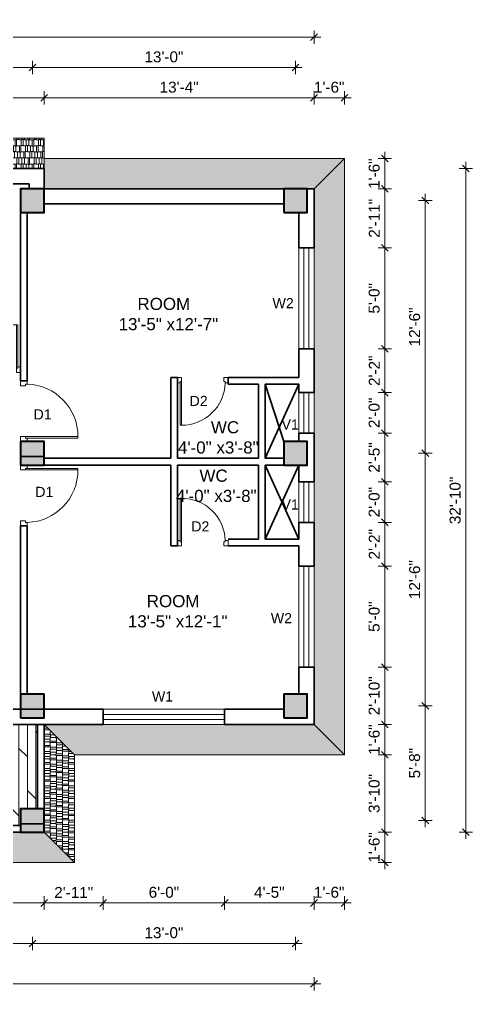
# Model space of a CAD drawing. Header units: inches. Extents: x 270915 to 273552, y 17064 to 18976.
# Drawn here: x 272798 to 273067, y 18400 to 18976 of the extents above; entities that cross this region are included whole.
import ezdxf

# ---------------------------------------------------------------- set-up
doc = ezdxf.new("R2010")
doc.units = ezdxf.units.IN
doc.header["$MEASUREMENT"] = 0
doc.header["$PDMODE"] = 35
for name, color, linetype, lineweight in [('Column', 181, 'Continuous', 40), ('dimension', 141, 'Continuous', 18), ('Hatch', 9, 'Continuous', 9), ('Stairs', 61, 'Continuous', 18), ('TEXT', 255, 'Continuous', 35), ('Walls', 11, 'Continuous', 35), ('Windows', 151, 'Continuous', 15)]:
    doc.layers.add(name, color=color, linetype=linetype, lineweight=lineweight)
doc.styles.add('arial', font='arial.ttf')
doc.styles.get("Standard").update_dxf_attribs({"font": 'arial.ttf'})
doc.dimstyles.new('1 96', dxfattribs={"dimtxt": 6.5, "dimasz": 4, "dimexe": 0, "dimexo": 0, "dimgap": 3, "dimtad": 1, "dimdec": 0, "dimzin": 11, "dimdsep": 46, "dimlunit": 3, "dimtxsty": 'arial', "dimblk": 'oblique', "dimcen": 4, "dimse1": 1, "dimse2": 1, "dimclrd": 256, "dimclre": 256, "dimclrt": 256, "dimadec": 0, "dimazin": 0, "dimtfac": 1, "dimtdec": 0, "dimtix": 1, "dimtmove": 0, "dimatfit": 3, "dimldrblk": 'Arrow2', "dimfxl": 1, "dimtolj": 1, "dimtzin": 0, "dimlwd": -1, "dimlwe": 9, "dimarcsym": 0})
pattern_1 = [(360, (27743, 458.2415), (7.65, 3.6), [1.8, -1.5, 2.1, -0.9, 2.7, -1.2]), (360, (27744.8, 458.3915), (7.65, 3.6), [1.5, -5.7, 1.2, -1.8]), (360, (27748.4, 458.0165), (7.65, 3.6), [0.9, -9.3]), (90, (27743, 458.2415), (-2.55, 3.6), [3.45, -10.95]), (90, (27744.8, 458.2415), (-2.55, 3.6), [3.375, -11.025]), (90, (27746.3, 458.2415), (-2.55, 3.6), [3.15, -11.25]), (90, (27748.4, 458.0165), (-2.55, 3.6), [3.45, -10.95]), (90, (27749.3, 458.0165), (-2.55, 3.6), [3.45, -10.95]), (90, (27752, 458.2415), (-2.55, 3.6), [3.3, -11.1])]
pattern_2 = [(270, (27743, 458.2415), (3.6, -7.65), [1.8, -1.5, 2.1, -0.9, 2.7, -1.2]), (270, (27743.15, 456.4415), (3.6, -7.65), [1.5, -5.7, 1.2, -1.8]), (270, (27742.775, 452.8415), (3.6, -7.65), [0.9, -9.3]), (360, (27743, 458.2415), (3.6, 2.55), [3.45, -10.95]), (360, (27743, 456.4415), (3.6, 2.55), [3.375, -11.025]), (360, (27743, 454.9415), (3.6, 2.55), [3.15, -11.25]), (360, (27742.775, 452.8415), (3.6, 2.55), [3.45, -10.95]), (360, (27742.775, 451.9415), (3.6, 2.55), [3.45, -10.95]), (360, (27743, 449.2415), (3.6, 2.55), [3.3, -11.1])]

# ---------------------------------------------------------------- blocks, each defined once
blk = doc.blocks.new('colm')
at = {"layer": 'Hatch'}
h = blk.add_hatch(color=256, dxfattribs=at)
h.dxf.hatch_style = 1
h.paths.add_polyline_path([(66705.71, 8319.73), (66705.71, 8307.73), (66717.71, 8307.73), (66717.71, 8319.73)])
at = {"layer": 'Column'}
blk.add_lwpolyline([(66705.71, 8307.73), (66717.71, 8307.73), (66717.71, 8319.73), (66705.71, 8319.73)], close=True, dxfattribs=at)
blk = doc.blocks.new('GFFGS')
at = {"layer": 'Windows'}
for p, q in [((97915.22, 19628.63), (97915.22, 19658.74)), ((97916.19, 19658.74), (97915.22, 19658.74)), ((97916.19, 19627.65), (97916.19, 19658.77)), ((97915.22, 19628.63), (97913.27, 19628.63)), ((97913.27, 19628.63), (97913.27, 19624.73)), ((97915.22, 19627.65), (97915.22, 19628.63)), ((97916.19, 19627.65), (97915.22, 19627.65)), ((97916.19, 19624.73), (97916.19, 19627.65)), ((97946.35, 19624.73), (97946.35, 19627.65)), ((97946.35, 19627.65), (97947.32, 19627.65)), ((97947.32, 19627.65), (97947.32, 19628.63)), ((97947.32, 19628.63), (97949.27, 19628.63)), ((97949.27, 19628.63), (97949.27, 19624.73)), ((97913.27, 19624.73), (97916.19, 19624.73)), ((97949.27, 19624.73), (97946.35, 19624.73))]:
    blk.add_line(p, q, dxfattribs=at)
blk.add_arc((97916.25, 19627.66), 31.08, 1.78005, 90.12347, dxfattribs=at)
blk = doc.blocks.new('oblique')
at = {"lineweight": 9}
for p, q in [((1, 0), (-1, 0)), ((-0.5, -0.5), (0.5, 0.5)), ((0, 1), (0, -1))]:
    blk.add_line(p, q, dxfattribs=at)
blk = doc.blocks.new('*D403')
at = {"layer": 'Defpoints', "color": 0, "transparency": 16777216}
for p in [(272757, 18557.5), (272813, 18557.5), (272813, 18451.5)]:
    blk.add_point(p, dxfattribs=at)
at = {"layer": 'dimension', "transparency": 16777216}
blk.add_line((272757, 18451.5), (272813, 18451.5), dxfattribs=at)
at = {"layer": 'dimension', "transparency": 16777216, "xscale": 4, "yscale": 4, "zscale": 4, "rotation": 180}
blk.add_blockref('oblique', (272757, 18451.5), dxfattribs=at)
at = {"layer": 'dimension', "transparency": 16777216, "xscale": 4, "yscale": 4, "zscale": 4}
blk.add_blockref('oblique', (272813, 18451.5), dxfattribs=at)
at = {"layer": 'dimension', "transparency": 16777216, "insert": (272785, 18457.82), "char_height": 6.5, "attachment_point": 5, "style": 'arial'}
blk.add_mtext('\\A1;4\'-8"', dxfattribs=at)
blk = doc.blocks.new('_Oblique')
at = {"color": 0, "linetype": 'ByBlock', "lineweight": -2}
blk.add_line((-0.5, -0.5), (0.5, 0.5), dxfattribs=at)
blk = doc.blocks.new('Arrow2')
for p, q in [((-4.1, 0.75), (-3.08, 0)), ((0, 0), (-4.1, 0.75)), ((-3.08, 0), (-4.1, -0.75)), ((-4.1, -0.75), (0, 0))]:
    blk.add_line(p, q)
blk.add_solid([(-4.1, 0.75), (0, 0), (-3.08, 0), (-4.1, -0.75)])
blk = doc.blocks.new('*D404')
at = {"layer": 'Defpoints', "color": 0, "transparency": 16777216}
for p in [(272813, 18557.5), (272848, 18557.5), (272848, 18451.5)]:
    blk.add_point(p, dxfattribs=at)
at = {"layer": 'dimension', "transparency": 16777216}
blk.add_line((272813, 18451.5), (272848, 18451.5), dxfattribs=at)
at = {"layer": 'dimension', "transparency": 16777216, "xscale": 4, "yscale": 4, "zscale": 4, "rotation": 180}
blk.add_blockref('oblique', (272813, 18451.5), dxfattribs=at)
at = {"layer": 'dimension', "transparency": 16777216, "xscale": 4, "yscale": 4, "zscale": 4}
blk.add_blockref('oblique', (272848, 18451.5), dxfattribs=at)
at = {"layer": 'dimension', "transparency": 16777216, "insert": (272830.5, 18457.76), "char_height": 6.5, "attachment_point": 5, "style": 'arial'}
blk.add_mtext('\\A1;2\'-11"', dxfattribs=at)
blk = doc.blocks.new('*D405')
at = {"layer": 'Defpoints', "color": 0, "transparency": 16777216}
for p in [(272848, 18557.5), (272920, 18557.5), (272920, 18451.5)]:
    blk.add_point(p, dxfattribs=at)
at = {"layer": 'dimension', "transparency": 16777216}
blk.add_line((272848, 18451.5), (272920, 18451.5), dxfattribs=at)
at = {"layer": 'dimension', "transparency": 16777216, "xscale": 4, "yscale": 4, "zscale": 4, "rotation": 180}
blk.add_blockref('oblique', (272848, 18451.5), dxfattribs=at)
at = {"layer": 'dimension', "transparency": 16777216, "xscale": 4, "yscale": 4, "zscale": 4}
blk.add_blockref('oblique', (272920, 18451.5), dxfattribs=at)
at = {"layer": 'dimension', "transparency": 16777216, "insert": (272884, 18457.82), "char_height": 6.5, "attachment_point": 5, "style": 'arial'}
blk.add_mtext('\\A1;6\'-0"', dxfattribs=at)
blk = doc.blocks.new('*D406')
at = {"layer": 'Defpoints', "color": 0, "transparency": 16777216}
for p in [(272920, 18557.5), (272973, 18557.5), (272973, 18451.5)]:
    blk.add_point(p, dxfattribs=at)
at = {"layer": 'dimension', "transparency": 16777216}
blk.add_line((272920, 18451.5), (272973, 18451.5), dxfattribs=at)
at = {"layer": 'dimension', "transparency": 16777216, "xscale": 4, "yscale": 4, "zscale": 4, "rotation": 180}
blk.add_blockref('oblique', (272920, 18451.5), dxfattribs=at)
at = {"layer": 'dimension', "transparency": 16777216, "xscale": 4, "yscale": 4, "zscale": 4}
blk.add_blockref('oblique', (272973, 18451.5), dxfattribs=at)
at = {"layer": 'dimension', "transparency": 16777216, "insert": (272946.5, 18457.81), "char_height": 6.5, "attachment_point": 5, "style": 'arial'}
blk.add_mtext('\\A1;4\'-5"', dxfattribs=at)
blk = doc.blocks.new('*D407')
at = {"layer": 'Defpoints', "color": 0, "transparency": 16777216}
for p in [(272973, 18557.5), (272991, 18559.1), (272991, 18451.5)]:
    blk.add_point(p, dxfattribs=at)
at = {"layer": 'dimension', "transparency": 16777216}
for p, q in [((272973, 18451.5), (272969, 18451.5)), ((272973, 18451.5), (272991, 18451.5)), ((272991, 18451.5), (272995, 18451.5))]:
    blk.add_line(p, q, dxfattribs=at)
at = {"layer": 'dimension', "transparency": 16777216, "xscale": 4, "yscale": 4, "zscale": 4}
blk.add_blockref('oblique', (272973, 18451.5), dxfattribs=at)
at = {"layer": 'dimension', "transparency": 16777216, "xscale": 4, "yscale": 4, "zscale": 4, "rotation": 180}
blk.add_blockref('oblique', (272991, 18451.5), dxfattribs=at)
at = {"layer": 'dimension', "transparency": 16777216, "insert": (272982, 18457.82), "char_height": 6.5, "attachment_point": 5, "style": 'arial'}
blk.add_mtext('\\A1;1\'-6"', dxfattribs=at)
blk = doc.blocks.new('*D409')
at = {"layer": 'Defpoints', "color": 0, "transparency": 16777216}
for p in [(272648, 18561.5), (272806, 18561.5), (272806, 18427.5)]:
    blk.add_point(p, dxfattribs=at)
at = {"layer": 'dimension', "transparency": 16777216}
blk.add_line((272648, 18427.5), (272806, 18427.5), dxfattribs=at)
at = {"layer": 'dimension', "transparency": 16777216, "xscale": 4, "yscale": 4, "zscale": 4, "rotation": 180}
blk.add_blockref('oblique', (272648, 18427.5), dxfattribs=at)
at = {"layer": 'dimension', "transparency": 16777216, "xscale": 4, "yscale": 4, "zscale": 4}
blk.add_blockref('oblique', (272806, 18427.5), dxfattribs=at)
at = {"layer": 'dimension', "transparency": 16777216, "insert": (272727, 18433.82), "char_height": 6.5, "attachment_point": 5, "style": 'arial'}
blk.add_mtext('\\A1;13\'-2"', dxfattribs=at)
blk = doc.blocks.new('*D410')
at = {"layer": 'Defpoints', "color": 0, "transparency": 16777216}
for p in [(272806, 18561.5), (272962, 18561.5), (272962, 18427.5)]:
    blk.add_point(p, dxfattribs=at)
at = {"layer": 'dimension', "transparency": 16777216}
blk.add_line((272806, 18427.5), (272962, 18427.5), dxfattribs=at)
at = {"layer": 'dimension', "transparency": 16777216, "xscale": 4, "yscale": 4, "zscale": 4, "rotation": 180}
blk.add_blockref('oblique', (272806, 18427.5), dxfattribs=at)
at = {"layer": 'dimension', "transparency": 16777216, "xscale": 4, "yscale": 4, "zscale": 4}
blk.add_blockref('oblique', (272962, 18427.5), dxfattribs=at)
at = {"layer": 'dimension', "transparency": 16777216, "insert": (272884, 18433.82), "char_height": 6.5, "attachment_point": 5, "style": 'arial'}
blk.add_mtext('\\A1;13\'-0"', dxfattribs=at)
blk = doc.blocks.new('*D411')
at = {"layer": 'Defpoints', "color": 0, "transparency": 16777216}
for p in [(272481, 18557.5), (272973, 18557.5), (272973, 18403.5)]:
    blk.add_point(p, dxfattribs=at)
at = {"layer": 'dimension', "transparency": 16777216}
blk.add_line((272481, 18403.5), (272973, 18403.5), dxfattribs=at)
at = {"layer": 'dimension', "transparency": 16777216, "xscale": 4, "yscale": 4, "zscale": 4, "rotation": 180}
blk.add_blockref('oblique', (272481, 18403.5), dxfattribs=at)
at = {"layer": 'dimension', "transparency": 16777216, "xscale": 4, "yscale": 4, "zscale": 4}
blk.add_blockref('oblique', (272973, 18403.5), dxfattribs=at)
at = {"layer": 'dimension', "transparency": 16777216, "insert": (272727, 18409.82), "char_height": 6.5, "attachment_point": 5, "style": 'arial'}
blk.add_mtext('\\A1;41\'-0"', dxfattribs=at)
blk = doc.blocks.new('*D430')
at = {"layer": 'Defpoints', "color": 0, "transparency": 16777216}
for p in [(272813, 18929.5), (272718, 18887.5), (272813, 18887.5)]:
    blk.add_point(p, dxfattribs=at)
at = {"layer": 'dimension', "transparency": 16777216}
blk.add_line((272718, 18929.5), (272813, 18929.5), dxfattribs=at)
at = {"layer": 'dimension', "transparency": 16777216, "xscale": 4, "yscale": 4, "zscale": 4, "rotation": 180}
blk.add_blockref('oblique', (272718, 18929.5), dxfattribs=at)
at = {"layer": 'dimension', "transparency": 16777216, "xscale": 4, "yscale": 4, "zscale": 4}
blk.add_blockref('oblique', (272813, 18929.5), dxfattribs=at)
at = {"layer": 'dimension', "transparency": 16777216, "insert": (272765.5, 18935.76), "char_height": 6.5, "attachment_point": 5, "style": 'arial'}
blk.add_mtext('\\A1;7\'-11"', dxfattribs=at)
blk = doc.blocks.new('*D431')
at = {"layer": 'Defpoints', "color": 0, "transparency": 16777216}
for p in [(272973, 18929.5), (272813, 18887.5), (272973, 18875.5)]:
    blk.add_point(p, dxfattribs=at)
at = {"layer": 'dimension', "transparency": 16777216}
blk.add_line((272813, 18929.5), (272973, 18929.5), dxfattribs=at)
at = {"layer": 'dimension', "transparency": 16777216, "xscale": 4, "yscale": 4, "zscale": 4, "rotation": 180}
blk.add_blockref('oblique', (272813, 18929.5), dxfattribs=at)
at = {"layer": 'dimension', "transparency": 16777216, "xscale": 4, "yscale": 4, "zscale": 4}
blk.add_blockref('oblique', (272973, 18929.5), dxfattribs=at)
at = {"layer": 'dimension', "transparency": 16777216, "insert": (272893, 18935.82), "char_height": 6.5, "attachment_point": 5, "style": 'arial'}
blk.add_mtext('\\A1;13\'-4"', dxfattribs=at)
blk = doc.blocks.new('*D432')
at = {"layer": 'Defpoints', "color": 0, "transparency": 16777216}
for p in [(272991, 18929.5), (272991, 18893.5), (272973, 18875.5)]:
    blk.add_point(p, dxfattribs=at)
at = {"layer": 'dimension', "transparency": 16777216}
for p, q in [((272973, 18929.5), (272969, 18929.5)), ((272973, 18929.5), (272991, 18929.5)), ((272991, 18929.5), (272995, 18929.5))]:
    blk.add_line(p, q, dxfattribs=at)
at = {"layer": 'dimension', "transparency": 16777216, "xscale": 4, "yscale": 4, "zscale": 4}
blk.add_blockref('oblique', (272973, 18929.5), dxfattribs=at)
at = {"layer": 'dimension', "transparency": 16777216, "xscale": 4, "yscale": 4, "zscale": 4, "rotation": 180}
blk.add_blockref('oblique', (272991, 18929.5), dxfattribs=at)
at = {"layer": 'dimension', "transparency": 16777216, "insert": (272982, 18935.82), "char_height": 6.5, "attachment_point": 5, "style": 'arial'}
blk.add_mtext('\\A1;1\'-6"', dxfattribs=at)
blk = doc.blocks.new('*D434')
at = {"layer": 'Defpoints', "color": 0, "transparency": 16777216}
for p in [(272806, 18947.5), (272648, 18875.5), (272806, 18875.5)]:
    blk.add_point(p, dxfattribs=at)
at = {"layer": 'dimension', "transparency": 16777216}
blk.add_line((272648, 18947.5), (272806, 18947.5), dxfattribs=at)
at = {"layer": 'dimension', "transparency": 16777216, "xscale": 4, "yscale": 4, "zscale": 4, "rotation": 180}
blk.add_blockref('oblique', (272648, 18947.5), dxfattribs=at)
at = {"layer": 'dimension', "transparency": 16777216, "xscale": 4, "yscale": 4, "zscale": 4}
blk.add_blockref('oblique', (272806, 18947.5), dxfattribs=at)
at = {"layer": 'dimension', "transparency": 16777216, "insert": (272727, 18953.82), "char_height": 6.5, "attachment_point": 5, "style": 'arial'}
blk.add_mtext('\\A1;13\'-2"', dxfattribs=at)
blk = doc.blocks.new('*D435')
at = {"layer": 'Defpoints', "color": 0, "transparency": 16777216}
for p in [(272962, 18947.5), (272806, 18875.5), (272962, 18875.5)]:
    blk.add_point(p, dxfattribs=at)
at = {"layer": 'dimension', "transparency": 16777216}
blk.add_line((272806, 18947.5), (272962, 18947.5), dxfattribs=at)
at = {"layer": 'dimension', "transparency": 16777216, "xscale": 4, "yscale": 4, "zscale": 4, "rotation": 180}
blk.add_blockref('oblique', (272806, 18947.5), dxfattribs=at)
at = {"layer": 'dimension', "transparency": 16777216, "xscale": 4, "yscale": 4, "zscale": 4}
blk.add_blockref('oblique', (272962, 18947.5), dxfattribs=at)
at = {"layer": 'dimension', "transparency": 16777216, "insert": (272884, 18953.82), "char_height": 6.5, "attachment_point": 5, "style": 'arial'}
blk.add_mtext('\\A1;13\'-0"', dxfattribs=at)
blk = doc.blocks.new('*D436')
at = {"layer": 'Defpoints', "color": 0, "transparency": 16777216}
for p in [(272973, 18965.5), (272481, 18829.5), (272973, 18829.5)]:
    blk.add_point(p, dxfattribs=at)
at = {"layer": 'dimension', "transparency": 16777216}
blk.add_line((272481, 18965.5), (272973, 18965.5), dxfattribs=at)
at = {"layer": 'dimension', "transparency": 16777216, "xscale": 4, "yscale": 4, "zscale": 4, "rotation": 180}
blk.add_blockref('oblique', (272481, 18965.5), dxfattribs=at)
at = {"layer": 'dimension', "transparency": 16777216, "xscale": 4, "yscale": 4, "zscale": 4}
blk.add_blockref('oblique', (272973, 18965.5), dxfattribs=at)
at = {"layer": 'dimension', "transparency": 16777216, "insert": (272727, 18971.82), "char_height": 6.5, "attachment_point": 5, "style": 'arial'}
blk.add_mtext('\\A1;41\'-0"', dxfattribs=at)
blk = doc.blocks.new('*D437')
at = {"layer": 'Defpoints', "color": 0, "transparency": 16777216}
for p in [(272804.95, 18493.5), (273015, 18493.5), (272804.95, 18475.5)]:
    blk.add_point(p, dxfattribs=at)
at = {"layer": 'dimension', "transparency": 16777216}
for p, q in [((273015, 18493.5), (273015, 18497.5)), ((273015, 18475.5), (273015, 18493.5)), ((273015, 18475.5), (273015, 18471.5))]:
    blk.add_line(p, q, dxfattribs=at)
at = {"layer": 'dimension', "transparency": 16777216, "xscale": 4, "yscale": 4, "zscale": 4}
for p, rotation in [((273015, 18493.5), 270), ((273015, 18475.5), 90)]:
    blk.add_blockref('oblique', p, dxfattribs=dict(at, rotation=rotation))
at = {"layer": 'dimension', "transparency": 16777216, "insert": (273008.68, 18484.5), "char_height": 6.5, "attachment_point": 5, "rotation": 90, "style": 'arial'}
blk.add_mtext('\\A1;1\'-6"', dxfattribs=at)
blk = doc.blocks.new('*D438')
at = {"layer": 'Defpoints', "color": 0, "transparency": 16777216}
for p in [(272831, 18539.5), (273015, 18539.5), (272804.95, 18493.5)]:
    blk.add_point(p, dxfattribs=at)
at = {"layer": 'dimension', "transparency": 16777216}
blk.add_line((273015, 18493.5), (273015, 18539.5), dxfattribs=at)
at = {"layer": 'dimension', "transparency": 16777216, "xscale": 4, "yscale": 4, "zscale": 4}
for p, rotation in [((273015, 18539.5), 90), ((273015, 18493.5), 270)]:
    blk.add_blockref('oblique', p, dxfattribs=dict(at, rotation=rotation))
at = {"layer": 'dimension', "transparency": 16777216, "insert": (273008.68, 18516.5), "char_height": 6.5, "attachment_point": 5, "rotation": 90, "style": 'arial'}
blk.add_mtext('\\A1;3\'-10"', dxfattribs=at)
blk = doc.blocks.new('*D439')
at = {"layer": 'Defpoints', "color": 0, "transparency": 16777216}
for p in [(272973, 18557.5), (273015, 18557.5), (272831, 18539.5)]:
    blk.add_point(p, dxfattribs=at)
at = {"layer": 'dimension', "transparency": 16777216}
for p, q in [((273015, 18557.5), (273015, 18561.5)), ((273015, 18539.5), (273015, 18557.5)), ((273015, 18539.5), (273015, 18535.5))]:
    blk.add_line(p, q, dxfattribs=at)
at = {"layer": 'dimension', "transparency": 16777216, "xscale": 4, "yscale": 4, "zscale": 4}
for p, rotation in [((273015, 18557.5), 270), ((273015, 18539.5), 90)]:
    blk.add_blockref('oblique', p, dxfattribs=dict(at, rotation=rotation))
at = {"layer": 'dimension', "transparency": 16777216, "insert": (273008.68, 18548.5), "char_height": 6.5, "attachment_point": 5, "rotation": 90, "style": 'arial'}
blk.add_mtext('\\A1;1\'-6"', dxfattribs=at)
blk = doc.blocks.new('*D440')
at = {"layer": 'Defpoints', "color": 0, "transparency": 16777216}
for p in [(272973, 18591.5), (273015, 18591.5), (272973, 18557.5)]:
    blk.add_point(p, dxfattribs=at)
at = {"layer": 'dimension', "transparency": 16777216}
blk.add_line((273015, 18557.5), (273015, 18591.5), dxfattribs=at)
at = {"layer": 'dimension', "transparency": 16777216, "xscale": 4, "yscale": 4, "zscale": 4}
for p, rotation in [((273015, 18591.5), 90), ((273015, 18557.5), 270)]:
    blk.add_blockref('oblique', p, dxfattribs=dict(at, rotation=rotation))
at = {"layer": 'dimension', "transparency": 16777216, "insert": (273008.68, 18574.5), "char_height": 6.5, "attachment_point": 5, "rotation": 90, "style": 'arial'}
blk.add_mtext('\\A1;2\'-10"', dxfattribs=at)
blk = doc.blocks.new('*D441')
at = {"layer": 'Defpoints', "color": 0, "transparency": 16777216}
for p in [(272973, 18651.5), (273015, 18651.5), (272973, 18591.5)]:
    blk.add_point(p, dxfattribs=at)
at = {"layer": 'dimension', "transparency": 16777216}
blk.add_line((273015, 18591.5), (273015, 18651.5), dxfattribs=at)
at = {"layer": 'dimension', "transparency": 16777216, "xscale": 4, "yscale": 4, "zscale": 4}
for p, rotation in [((273015, 18651.5), 90), ((273015, 18591.5), 270)]:
    blk.add_blockref('oblique', p, dxfattribs=dict(at, rotation=rotation))
at = {"layer": 'dimension', "transparency": 16777216, "insert": (273008.68, 18621.5), "char_height": 6.5, "attachment_point": 5, "rotation": 90, "style": 'arial'}
blk.add_mtext('\\A1;5\'-0"', dxfattribs=at)
blk = doc.blocks.new('*D442')
at = {"layer": 'Defpoints', "color": 0, "transparency": 16777216}
for p in [(272973, 18677.5), (273015, 18677.5), (272973, 18651.5)]:
    blk.add_point(p, dxfattribs=at)
at = {"layer": 'dimension', "transparency": 16777216}
blk.add_line((273015, 18651.5), (273015, 18677.5), dxfattribs=at)
at = {"layer": 'dimension', "transparency": 16777216, "xscale": 4, "yscale": 4, "zscale": 4}
for p, rotation in [((273015, 18677.5), 90), ((273015, 18651.5), 270)]:
    blk.add_blockref('oblique', p, dxfattribs=dict(at, rotation=rotation))
at = {"layer": 'dimension', "transparency": 16777216, "insert": (273008.74, 18664.5), "char_height": 6.5, "attachment_point": 5, "rotation": 90, "style": 'arial'}
blk.add_mtext('\\A1;2\'-2"', dxfattribs=at)
blk = doc.blocks.new('*D443')
at = {"layer": 'Defpoints', "color": 0, "transparency": 16777216}
for p in [(272973, 18701.5), (273015, 18701.5), (272973, 18677.5)]:
    blk.add_point(p, dxfattribs=at)
at = {"layer": 'dimension', "transparency": 16777216}
blk.add_line((273015, 18677.5), (273015, 18701.5), dxfattribs=at)
at = {"layer": 'dimension', "transparency": 16777216, "xscale": 4, "yscale": 4, "zscale": 4}
for p, rotation in [((273015, 18701.5), 90), ((273015, 18677.5), 270)]:
    blk.add_blockref('oblique', p, dxfattribs=dict(at, rotation=rotation))
at = {"layer": 'dimension', "transparency": 16777216, "insert": (273008.68, 18689.5), "char_height": 6.5, "attachment_point": 5, "rotation": 90, "style": 'arial'}
blk.add_mtext('\\A1;2\'-0"', dxfattribs=at)
blk = doc.blocks.new('*D444')
at = {"layer": 'Defpoints', "color": 0, "transparency": 16777216}
for p in [(272973, 18730.5), (273015, 18730.5), (272973, 18701.5)]:
    blk.add_point(p, dxfattribs=at)
at = {"layer": 'dimension', "transparency": 16777216}
blk.add_line((273015, 18701.5), (273015, 18730.5), dxfattribs=at)
at = {"layer": 'dimension', "transparency": 16777216, "xscale": 4, "yscale": 4, "zscale": 4}
for p, rotation in [((273015, 18730.5), 90), ((273015, 18701.5), 270)]:
    blk.add_blockref('oblique', p, dxfattribs=dict(at, rotation=rotation))
at = {"layer": 'dimension', "transparency": 16777216, "insert": (273008.68, 18716), "char_height": 6.5, "attachment_point": 5, "rotation": 90, "style": 'arial'}
blk.add_mtext('\\A1;2\'-5"', dxfattribs=at)
blk = doc.blocks.new('*D445')
at = {"layer": 'Defpoints', "color": 0, "transparency": 16777216}
for p in [(272973, 18754.5), (273015, 18754.5), (272973, 18730.5)]:
    blk.add_point(p, dxfattribs=at)
at = {"layer": 'dimension', "transparency": 16777216}
blk.add_line((273015, 18730.5), (273015, 18754.5), dxfattribs=at)
at = {"layer": 'dimension', "transparency": 16777216, "xscale": 4, "yscale": 4, "zscale": 4}
for p, rotation in [((273015, 18754.5), 90), ((273015, 18730.5), 270)]:
    blk.add_blockref('oblique', p, dxfattribs=dict(at, rotation=rotation))
at = {"layer": 'dimension', "transparency": 16777216, "insert": (273008.68, 18742.5), "char_height": 6.5, "attachment_point": 5, "rotation": 90, "style": 'arial'}
blk.add_mtext('\\A1;2\'-0"', dxfattribs=at)
blk = doc.blocks.new('*D446')
at = {"layer": 'Defpoints', "color": 0, "transparency": 16777216}
for p in [(272973, 18780.5), (273015, 18780.5), (272973, 18754.5)]:
    blk.add_point(p, dxfattribs=at)
at = {"layer": 'dimension', "transparency": 16777216}
blk.add_line((273015, 18754.5), (273015, 18780.5), dxfattribs=at)
at = {"layer": 'dimension', "transparency": 16777216, "xscale": 4, "yscale": 4, "zscale": 4}
for p, rotation in [((273015, 18780.5), 90), ((273015, 18754.5), 270)]:
    blk.add_blockref('oblique', p, dxfattribs=dict(at, rotation=rotation))
at = {"layer": 'dimension', "transparency": 16777216, "insert": (273008.74, 18767.5), "char_height": 6.5, "attachment_point": 5, "rotation": 90, "style": 'arial'}
blk.add_mtext('\\A1;2\'-2"', dxfattribs=at)
blk = doc.blocks.new('*D447')
at = {"layer": 'Defpoints', "color": 0, "transparency": 16777216}
for p in [(272973, 18840.5), (273015, 18840.5), (272973, 18780.5)]:
    blk.add_point(p, dxfattribs=at)
at = {"layer": 'dimension', "transparency": 16777216}
blk.add_line((273015, 18780.5), (273015, 18840.5), dxfattribs=at)
at = {"layer": 'dimension', "transparency": 16777216, "xscale": 4, "yscale": 4, "zscale": 4}
for p, rotation in [((273015, 18840.5), 90), ((273015, 18780.5), 270)]:
    blk.add_blockref('oblique', p, dxfattribs=dict(at, rotation=rotation))
at = {"layer": 'dimension', "transparency": 16777216, "insert": (273008.68, 18810.5), "char_height": 6.5, "attachment_point": 5, "rotation": 90, "style": 'arial'}
blk.add_mtext('\\A1;5\'-0"', dxfattribs=at)
blk = doc.blocks.new('*D448')
at = {"layer": 'Defpoints', "color": 0, "transparency": 16777216}
for p in [(272973, 18875.5), (273015, 18875.5), (272973, 18840.5)]:
    blk.add_point(p, dxfattribs=at)
at = {"layer": 'dimension', "transparency": 16777216}
blk.add_line((273015, 18840.5), (273015, 18875.5), dxfattribs=at)
at = {"layer": 'dimension', "transparency": 16777216, "xscale": 4, "yscale": 4, "zscale": 4}
for p, rotation in [((273015, 18875.5), 90), ((273015, 18840.5), 270)]:
    blk.add_blockref('oblique', p, dxfattribs=dict(at, rotation=rotation))
at = {"layer": 'dimension', "transparency": 16777216, "insert": (273008.74, 18858), "char_height": 6.5, "attachment_point": 5, "rotation": 90, "style": 'arial'}
blk.add_mtext('\\A1;2\'-11"', dxfattribs=at)
blk = doc.blocks.new('*D449')
at = {"layer": 'Defpoints', "color": 0, "transparency": 16777216}
for p in [(272973.95, 18893.5), (273015, 18893.5), (272973, 18875.5)]:
    blk.add_point(p, dxfattribs=at)
at = {"layer": 'dimension', "transparency": 16777216}
for p, q in [((273015, 18893.5), (273015, 18897.5)), ((273015, 18875.5), (273015, 18893.5)), ((273015, 18875.5), (273015, 18871.5))]:
    blk.add_line(p, q, dxfattribs=at)
at = {"layer": 'dimension', "transparency": 16777216, "xscale": 4, "yscale": 4, "zscale": 4}
for p, rotation in [((273015, 18893.5), 270), ((273015, 18875.5), 90)]:
    blk.add_blockref('oblique', p, dxfattribs=dict(at, rotation=rotation))
at = {"layer": 'dimension', "transparency": 16777216, "insert": (273008.68, 18884.5), "char_height": 6.5, "attachment_point": 5, "rotation": 90, "style": 'arial'}
blk.add_mtext('\\A1;1\'-6"', dxfattribs=at)
blk = doc.blocks.new('*D450')
at = {"layer": 'Defpoints', "color": 0, "transparency": 16777216}
for p in [(272813, 18568.5), (273039, 18568.5), (272813, 18500.5)]:
    blk.add_point(p, dxfattribs=at)
at = {"layer": 'dimension', "transparency": 16777216}
blk.add_line((273039, 18500.5), (273039, 18568.5), dxfattribs=at)
at = {"layer": 'dimension', "transparency": 16777216, "xscale": 4, "yscale": 4, "zscale": 4}
for p, rotation in [((273039, 18568.5), 90), ((273039, 18500.5), 270)]:
    blk.add_blockref('oblique', p, dxfattribs=dict(at, rotation=rotation))
at = {"layer": 'dimension', "transparency": 16777216, "insert": (273032.68, 18534.5), "char_height": 6.5, "attachment_point": 5, "rotation": 90, "style": 'arial'}
blk.add_mtext('\\A1;5\'-8"', dxfattribs=at)
blk = doc.blocks.new('*D451')
at = {"layer": 'Defpoints', "color": 0, "transparency": 16777216}
for p in [(272799, 18718.5), (273039, 18718.5), (272813, 18568.5)]:
    blk.add_point(p, dxfattribs=at)
at = {"layer": 'dimension', "transparency": 16777216}
blk.add_line((273039, 18568.5), (273039, 18718.5), dxfattribs=at)
at = {"layer": 'dimension', "transparency": 16777216, "xscale": 4, "yscale": 4, "zscale": 4}
for p, rotation in [((273039, 18718.5), 90), ((273039, 18568.5), 270)]:
    blk.add_blockref('oblique', p, dxfattribs=dict(at, rotation=rotation))
at = {"layer": 'dimension', "transparency": 16777216, "insert": (273032.68, 18643.5), "char_height": 6.5, "attachment_point": 5, "rotation": 90, "style": 'arial'}
blk.add_mtext('\\A1;12\'-6"', dxfattribs=at)
blk = doc.blocks.new('*D452')
at = {"layer": 'Defpoints', "color": 0, "transparency": 16777216}
for p in [(272799, 18868.5), (273039, 18868.5), (272799, 18718.5)]:
    blk.add_point(p, dxfattribs=at)
at = {"layer": 'dimension', "transparency": 16777216}
blk.add_line((273039, 18718.5), (273039, 18868.5), dxfattribs=at)
at = {"layer": 'dimension', "transparency": 16777216, "xscale": 4, "yscale": 4, "zscale": 4}
for p, rotation in [((273039, 18868.5), 90), ((273039, 18718.5), 270)]:
    blk.add_blockref('oblique', p, dxfattribs=dict(at, rotation=rotation))
at = {"layer": 'dimension', "transparency": 16777216, "insert": (273032.68, 18793.5), "char_height": 6.5, "attachment_point": 5, "rotation": 90, "style": 'arial'}
blk.add_mtext('\\A1;12\'-6"', dxfattribs=at)
blk = doc.blocks.new('*D453')
at = {"layer": 'Defpoints', "color": 0, "transparency": 16777216}
for p in [(272730.45, 18887.5), (273063, 18887.5), (272730.45, 18493.5)]:
    blk.add_point(p, dxfattribs=at)
at = {"layer": 'dimension', "transparency": 16777216}
blk.add_line((273063, 18493.5), (273063, 18887.5), dxfattribs=at)
at = {"layer": 'dimension', "transparency": 16777216, "xscale": 4, "yscale": 4, "zscale": 4}
for p, rotation in [((273063, 18887.5), 90), ((273063, 18493.5), 270)]:
    blk.add_blockref('oblique', p, dxfattribs=dict(at, rotation=rotation))
at = {"layer": 'dimension', "transparency": 16777216, "insert": (273056.68, 18690.5), "char_height": 6.5, "attachment_point": 5, "rotation": 90, "style": 'arial'}
blk.add_mtext('\\A1;32\'-10"', dxfattribs=at)

msp = doc.modelspace()

# ---------------------------------------------------------------- hatches: boundary and pattern name
at = {"layer": 'Hatch', "transparency": 33554687}
h = msp.add_hatch(dxfattribs=at)
h.set_pattern_fill('AR-RSHKE', color=256, scale=0.3)
h.set_pattern_definition(pattern_1)
h.paths.add_polyline_path([(272813, 18905.5), (272641, 18905.5), (272641, 18887.5), (272813, 18887.5)])
h = msp.add_hatch(dxfattribs=at)
h.set_pattern_fill('AR-RSHKE', color=256, scale=0.3)
h.set_pattern_definition(pattern_1)
h.paths.add_polyline_path([(272991, 18893.5), (272813, 18893.5), (272813, 18887.5), (272813, 18875.5), (272973, 18875.5)])
h = msp.add_hatch(dxfattribs=at)
h.set_pattern_fill('AR-RSHKE', color=256, scale=0.3, angle=270)
h.set_pattern_definition(pattern_2)
h.paths.add_polyline_path([(272991, 18893.5), (272973, 18875.5), (272973, 18557.5), (272991, 18539.5)])
h = msp.add_hatch(dxfattribs=at)
h.set_pattern_fill('DOLMIT', color=256, scale=20, angle=90)
h.set_pattern_definition([(90, (27743, 458.2415), (-5, 2e-15), []), (135, (27743, 458.241), (-10, -10), [7.0710678, -14.1421356])])
h.paths.add_polyline_path([(272809, 18557.5), (272757, 18557.5), (272697, 18557.5), (272645, 18557.5), (272645, 18507.5), (272651, 18507.5), (272651, 18497.5), (272799, 18497.5), (272799, 18507.5), (272809, 18507.5)])
h.paths.add_polyline_path([(272708.23, 18521.07), (272751.29, 18521.07), (272751.29, 18533.43), (272708.23, 18533.43)], flags=16)
h = msp.add_hatch(dxfattribs=at)
h.set_pattern_fill('AR-RSHKE', color=256, scale=0.3, angle=270)
h.set_pattern_definition(pattern_2)
h.paths.add_polyline_path([(272831, 18539.5), (272813, 18557.5), (272813, 18493.5), (272831, 18475.5)])
h = msp.add_hatch(dxfattribs=at)
h.set_pattern_fill('AR-RSHKE', color=256, scale=0.3)
h.set_pattern_definition(pattern_1)
h.paths.add_polyline_path([(272973, 18557.5), (272813, 18557.5), (272831, 18539.5), (272991, 18539.5)])
h = msp.add_hatch(dxfattribs=at)
h.set_pattern_fill('AR-RSHKE', color=256, scale=0.3)
h.set_pattern_definition(pattern_1)
h.paths.add_polyline_path([(272831, 18475.5), (272813, 18493.5), (272799, 18493.5), (272637, 18493.5), (272623, 18475.5)])

# ---------------------------------------------------------------- linework, layer by layer
at = {"layer": 'Column'}
for points in [[(272799, 18861.5), (272813, 18861.5), (272813, 18875.5), (272799, 18875.5)], [(272955, 18861.5), (272969, 18861.5), (272969, 18875.5), (272955, 18875.5)], [(272799, 18711.5), (272813, 18711.5), (272813, 18725.5), (272799, 18725.5)], [(272955, 18711.5), (272969, 18711.5), (272969, 18725.5), (272955, 18725.5)], [(272799, 18561.5), (272813, 18561.5), (272813, 18575.5), (272799, 18575.5)], [(272955, 18561.5), (272969, 18561.5), (272969, 18575.5), (272955, 18575.5)], [(272799, 18493.5), (272813, 18493.5), (272813, 18507.5), (272799, 18507.5)]]:
    msp.add_lwpolyline(points, close=True, dxfattribs=at)
at = {"layer": 'Stairs'}
for p, q in [((272813, 18905.5), (272641, 18905.5)), ((272813, 18905.5), (272813, 18887.5)), ((272991, 18893.5), (272813, 18893.5)), ((272973, 18875.5), (272991, 18893.5)), ((272991, 18539.5), (272991, 18893.5)), ((272813, 18557.5), (272831, 18539.5)), ((272973, 18557.5), (272991, 18539.5)), ((272831, 18539.5), (272831, 18475.5)), ((272831, 18539.5), (272991, 18539.5)), ((272813, 18493.5), (272831, 18475.5)), ((272831, 18475.5), (272623, 18475.5))]:
    msp.add_line(p, q, dxfattribs=at)
at = {"layer": 'Walls'}
for p, q in [((272727, 18887.5), (272813, 18887.5)), ((272813, 18875.5), (272813, 18887.5)), ((272813, 18875.5), (272813, 18887.5)), ((272749, 18878.5), (272804, 18878.5)), ((272804, 18875.5), (272804, 18878.5)), ((272973, 18875.5), (272799, 18875.5)), ((272973, 18875.5), (272973, 18840.5)), ((272955, 18866.5), (272813, 18866.5)), ((272799, 18861.5), (272799, 18761.5)), ((272803, 18861.5), (272803, 18761.5)), ((272964, 18861.5), (272964, 18840.5)), ((272973, 18840.5), (272964, 18840.5)), ((272964, 18780.5), (272964, 18763.5)), ((272973, 18780.5), (272964, 18780.5)), ((272973, 18780.5), (272973, 18754.5)), ((272888, 18763.5), (272892, 18763.5)), ((272888, 18763.5), (272888, 18715.5)), ((272892, 18763.5), (272892, 18715.5)), ((272922, 18763.5), (272964, 18763.5)), ((272922, 18763.5), (272922, 18759.5)), ((272799, 18761.5), (272803, 18761.5)), ((272922, 18759.5), (272940, 18759.5)), ((272940, 18759.5), (272940, 18715.5)), ((272944, 18759.5), (272964, 18759.5)), ((272944, 18759.5), (272944, 18715.5)), ((272944, 18715.5), (272964, 18759.5)), ((272944, 18759.5), (272955, 18725.5)), ((272964, 18759.5), (272964, 18754.5)), ((272964, 18754.5), (272973, 18754.5)), ((272964, 18730.5), (272964, 18725.5)), ((272964, 18730.5), (272973, 18730.5)), ((272973, 18730.5), (272973, 18701.5)), ((272799, 18716.5), (272813, 18716.5)), ((272813, 18715.5), (272888, 18715.5)), ((272813, 18711.5), (272888, 18711.5)), ((272888, 18711.5), (272888, 18663.5)), ((272892, 18715.5), (272940, 18715.5)), ((272892, 18711.5), (272940, 18711.5)), ((272892, 18711.5), (272892, 18663.5)), ((272940, 18711.5), (272940, 18667.5)), ((272944, 18715.5), (272955, 18715.5)), ((272944, 18711.5), (272955, 18711.5)), ((272944, 18711.5), (272944, 18667.5)), ((272944, 18667.5), (272964, 18711.5)), ((272944, 18711.5), (272964, 18667.5)), ((272964, 18711.5), (272964, 18701.5)), ((272964, 18701.5), (272973, 18701.5)), ((272964, 18677.5), (272964, 18667.5)), ((272964, 18677.5), (272973, 18677.5)), ((272973, 18677.5), (272973, 18651.5)), ((272799, 18675.5), (272799, 18575.5)), ((272799, 18675.5), (272803, 18675.5)), ((272803, 18675.5), (272803, 18575.5)), ((272922, 18667.5), (272940, 18667.5)), ((272944, 18667.5), (272964, 18667.5)), ((272888, 18663.5), (272892, 18663.5)), ((272922, 18663.5), (272964, 18663.5)), ((272964, 18663.5), (272964, 18651.5)), ((272973, 18651.5), (272964, 18651.5)), ((272964, 18591.5), (272964, 18575.5)), ((272973, 18591.5), (272964, 18591.5)), ((272973, 18591.5), (272973, 18557.5)), ((272757, 18566.5), (272799, 18566.5)), ((272799, 18566.5), (272813, 18566.5)), ((272813, 18566.5), (272848, 18566.5)), ((272848, 18566.5), (272848, 18557.5)), ((272920, 18566.5), (272955, 18566.5)), ((272920, 18566.5), (272920, 18557.5)), ((272757, 18557.5), (272848, 18557.5)), ((272809, 18557.5), (272809, 18507.5)), ((272813, 18557.5), (272813, 18493.5)), ((272920, 18557.5), (272973, 18557.5)), ((272799, 18497.5), (272651, 18497.5)), ((272799, 18498.5), (272813, 18498.5)), ((272813, 18493.5), (272637, 18493.5))]:
    msp.add_line(p, q, dxfattribs=at)
at = {"layer": 'Windows'}
for p, q in [((272964, 18840.5), (272964, 18780.5)), ((272967, 18840.5), (272967, 18780.5)), ((272970, 18840.5), (272970, 18780.5)), ((272973, 18840.5), (272973, 18780.5)), ((272964, 18754.5), (272964, 18730.5)), ((272967, 18754.5), (272967, 18730.5)), ((272970, 18754.5), (272970, 18730.5)), ((272973, 18754.5), (272973, 18730.5)), ((272964, 18701.5), (272964, 18677.5)), ((272967, 18701.5), (272967, 18677.5)), ((272970, 18701.5), (272970, 18677.5)), ((272973, 18701.5), (272973, 18677.5)), ((272964, 18651.5), (272964, 18591.5)), ((272967, 18651.5), (272967, 18591.5)), ((272970, 18651.5), (272970, 18591.5)), ((272973, 18651.5), (272973, 18591.5)), ((272848, 18566.5), (272920, 18566.5)), ((272848, 18563.5), (272920, 18563.5)), ((272848, 18560.5), (272920, 18560.5)), ((272848, 18557.5), (272920, 18557.5))]:
    msp.add_line(p, q, dxfattribs=at)

# ---------------------------------------------------------------- block references
at = {"layer": 'Column', "xscale": 1.166666666668081, "yscale": 1.166666666668081, "zscale": 1.166666666668081}
for p in [(194975.68, 9169.15), (195131.68, 9169.15), (194975.68, 9019.15), (195131.68, 9019.15), (194975.68, 8869.15), (195131.68, 8869.15), (194975.68, 8801.15)]:
    msp.add_blockref('colm', p, dxfattribs=at)
at = {"layer": 'Windows', "yscale": 0.8333333333333334, "zscale": 0.8333333333333334}
for p, xscale in [((354393.39, 2412.56), -0.8333333333333334), ((191297.61, 2309.56), 0.8333333333333334)]:
    msp.add_blockref('GFFGS', p, dxfattribs=dict(at, xscale=xscale))
at = {"layer": 'Windows', "xscale": -0.8333333333333334, "yscale": 0.8333333333333334, "zscale": 0.8333333333333334, "rotation": 180}
msp.add_blockref('GFFGS', (191297.61, 35117.44), dxfattribs=at)
at = {"layer": 'Windows', "xscale": -1, "rotation": 270}
msp.add_blockref('GFFGS', (253174.27, -79187.77), dxfattribs=at)
at = {"layer": 'Windows', "rotation": 270}
msp.add_blockref('GFFGS', (253174.27, 116624.77), dxfattribs=at)

# ---------------------------------------------------------------- texts
at = {"layer": 'TEXT'}
for s, width, gutter_width, heights, insert, char_height, attachment_point in [('                  ROOM\\P              13\'-5" x12\'-7"', 134.7361, 1.2, [0], (272818, 18791.48), 7.2, 7), ('W2', 18.7269, 1, [3.83], (272960.95, 18804.6), 6, 9), ('D2', 18.7269, 1, [0], (272909.95, 18746.58), 6, 9), ('D1', 18.7269, 1, [0], (272817.45, 18738.58), 6, 9), ('        WC\\P 4\'-0" x3\'-8"', 71.3, 1.2, [0], (272889.5, 18718.24), 7.2, 7), ('V1', 18.7269, 1, [0], (272964, 18732.6), 6, 9), ('        WC\\P   4\'-0" x3\'-8"', 71.3, 1.2, [0], (272882.7, 18689.5), 7.2, 7), ('D1', 18.7269, 1, [0], (272818.45, 18692.58), 6, 9), ('V1', 18.7269, 1, [0], (272964, 18685.1), 6, 9), ('D2', 18.7269, 1, [0], (272910.95, 18672.08), 6, 9), ('                  ROOM\\P              13\'-5" x12\'-1"', 134.7361, 1.2, [0], (272823.5, 18615.03), 7.2, 7), ('W2', 18.7269, 1, [3.83], (272959.95, 18617.6), 6, 9), ('W1', 18.7269, 1, [3.83], (272889.45, 18571.1), 6, 9)]:
    msp.add_mtext_dynamic_manual_height_columns(s, width=width, gutter_width=gutter_width, heights=heights, dxfattribs=dict(at, insert=insert, char_height=char_height, attachment_point=attachment_point))

# ---------------------------------------------------------------- dimensions: what is measured, and where the dimension line sits
at = {"layer": 'dimension'}
for p1, p2, distance, picture, middle in [((272481, 18829.5), (272973, 18829.5), 136, '*D436', (272727, 18971.82)), ((272730.45, 18493.5), (272730.45, 18887.5), -332.55, '*D453', (273056.68, 18690.5)), ((272813, 18500.5), (272813, 18568.5), -226, '*D450', (273032.68, 18534.5)), ((272481, 18557.5), (272973, 18557.5), -154, '*D411', (272727, 18409.82)), ((272804.95, 18475.5), (272804.95, 18493.5), -210.05, '*D437', (273008.68, 18484.5))]:
    dim = msp.add_aligned_dim(p1=p1, p2=p2, distance=distance, dimstyle='1 96', dxfattribs=at)
    dim.commit()
    dim.dimension.update_dxf_attribs({"geometry": picture, "text_midpoint": middle})
for base, p1, p2, angle, picture, middle in [((272806, 18947.5), (272648, 18875.5), (272806, 18875.5), 180, '*D434', (272727, 18953.82)), ((272962, 18947.5), (272806, 18875.5), (272962, 18875.5), 180, '*D435', (272884, 18953.82)), ((272813, 18929.5), (272718, 18887.5), (272813, 18887.5), 180, '*D430', (272765.5, 18935.76)), ((272973, 18929.5), (272813, 18887.5), (272973, 18875.5), 180, '*D431', (272893, 18935.82)), ((272991, 18929.5), (272973, 18875.5), (272991, 18893.5), 180, '*D432', (272982, 18935.82)), ((273015, 18893.5), (272973, 18875.5), (272973.95, 18893.5), 270, '*D449', (273008.68, 18884.5)), ((273015, 18875.5), (272973, 18840.5), (272973, 18875.5), 270, '*D448', (273008.74, 18858)), ((273039, 18868.5), (272799, 18718.5), (272799, 18868.5), 270, '*D452', (273032.68, 18793.5)), ((273015, 18840.5), (272973, 18780.5), (272973, 18840.5), 270, '*D447', (273008.68, 18810.5)), ((273015, 18780.5), (272973, 18754.5), (272973, 18780.5), 270, '*D446', (273008.74, 18767.5)), ((273015, 18754.5), (272973, 18730.5), (272973, 18754.5), 270, '*D445', (273008.68, 18742.5)), ((273015, 18730.5), (272973, 18701.5), (272973, 18730.5), 270, '*D444', (273008.68, 18716)), ((273039, 18718.5), (272813, 18568.5), (272799, 18718.5), 270, '*D451', (273032.68, 18643.5)), ((273015, 18701.5), (272973, 18677.5), (272973, 18701.5), 270, '*D443', (273008.68, 18689.5)), ((273015, 18677.5), (272973, 18651.5), (272973, 18677.5), 270, '*D442', (273008.74, 18664.5)), ((273015, 18651.5), (272973, 18591.5), (272973, 18651.5), 270, '*D441', (273008.68, 18621.5)), ((273015, 18591.5), (272973, 18557.5), (272973, 18591.5), 270, '*D440', (273008.68, 18574.5)), ((272806, 18427.5), (272648, 18561.5), (272806, 18561.5), 180, '*D409', (272727, 18433.82)), ((272962, 18427.5), (272806, 18561.5), (272962, 18561.5), 180, '*D410', (272884, 18433.82)), ((273015, 18557.5), (272831, 18539.5), (272973, 18557.5), 270, '*D439', (273008.68, 18548.5)), ((272813, 18451.5), (272757, 18557.5), (272813, 18557.5), 180, '*D403', (272785, 18457.82)), ((272848, 18451.5), (272813, 18557.5), (272848, 18557.5), 180, '*D404', (272830.5, 18457.76)), ((272920, 18451.5), (272848, 18557.5), (272920, 18557.5), 180, '*D405', (272884, 18457.82)), ((272973, 18451.5), (272920, 18557.5), (272973, 18557.5), 180, '*D406', (272946.5, 18457.81)), ((272991, 18451.5), (272973, 18557.5), (272991, 18559.1), 180, '*D407', (272982, 18457.82)), ((273015, 18539.5), (272804.95, 18493.5), (272831, 18539.5), 270, '*D438', (273008.68, 18516.5))]:
    dim = msp.add_linear_dim(base=base, p1=p1, p2=p2, angle=angle, dimstyle='1 96', override={"dimtmove": 1}, dxfattribs=at)
    dim.commit()
    dim.dimension.update_dxf_attribs({"geometry": picture, "text_midpoint": middle})

doc.saveas('drawing.dxf')
